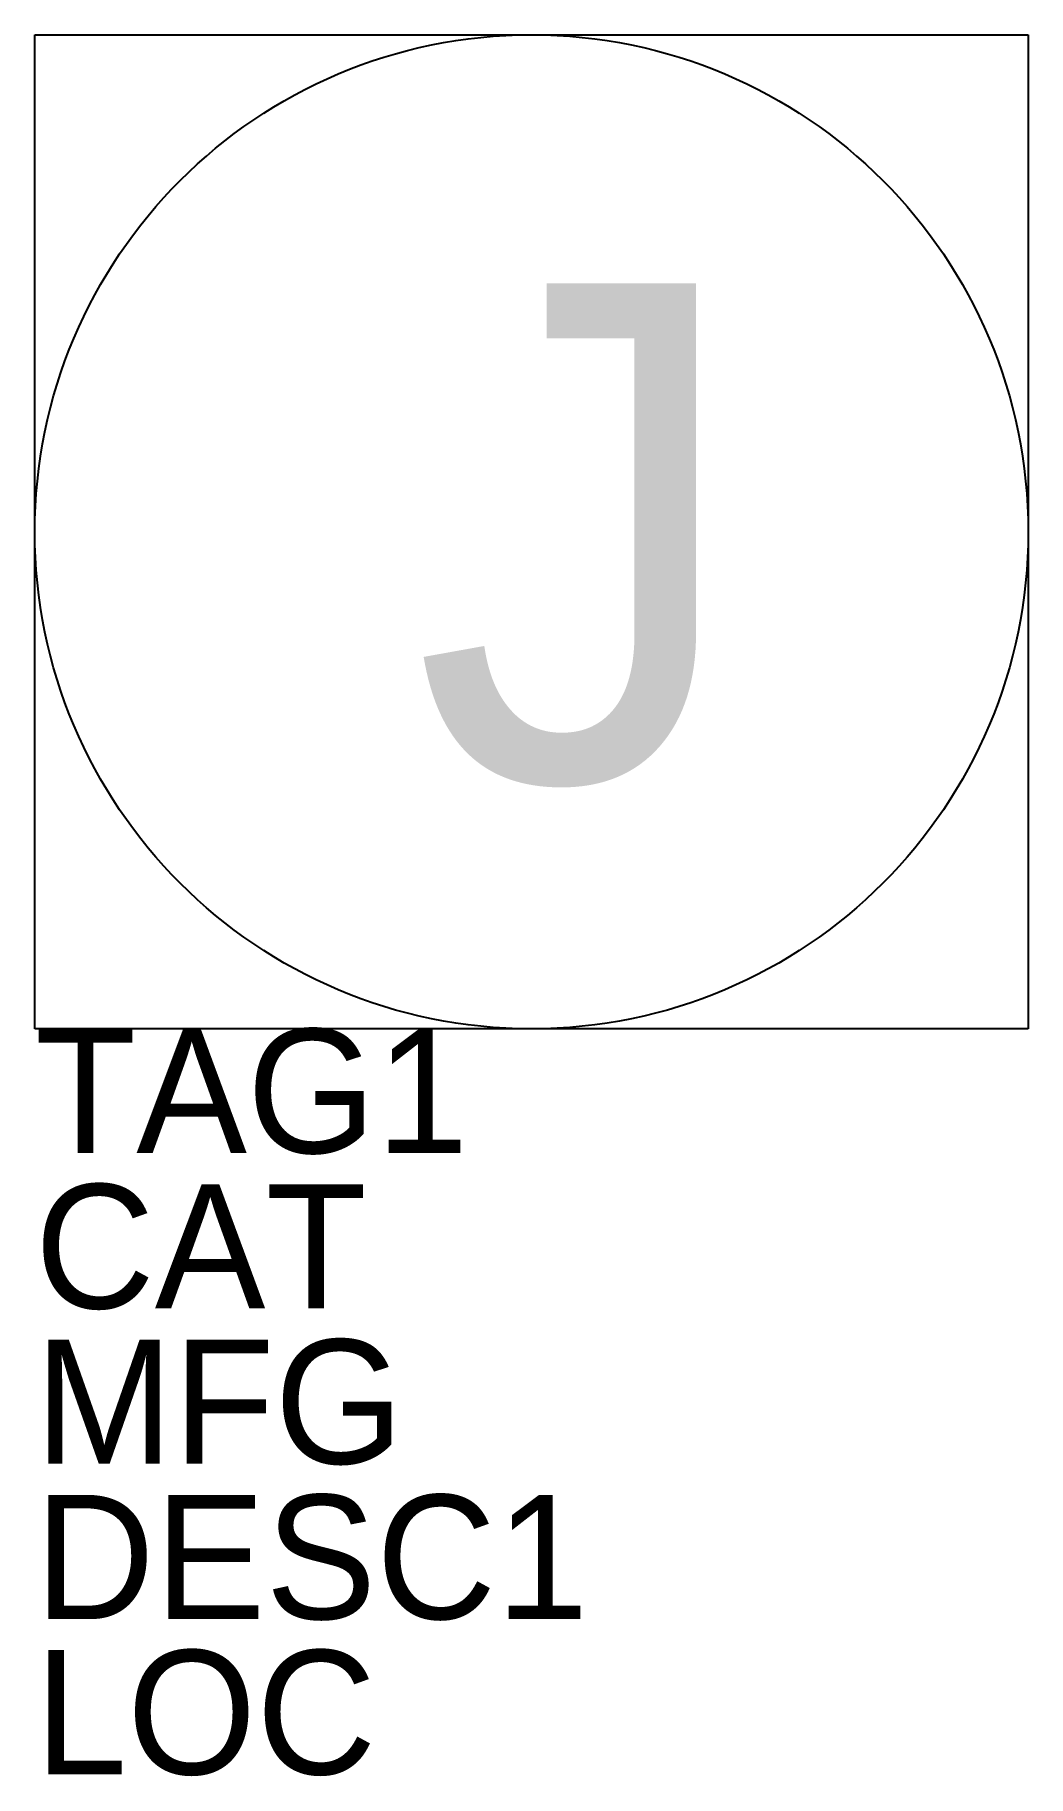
# Model space of a CAD drawing. Extents: x -0.5 to 0.5, y -1.25 to 0.5.
import ezdxf

# ---------------------------------------------------------------- set-up
doc = ezdxf.new("R2010")
doc.units = 0
doc.layers.get('0').update_dxf_attribs({"linetype": 'CONTINUOUS'})

msp = doc.modelspace()

# ---------------------------------------------------------------- linework, layer by layer
for p, q in [((-0.5, -0.5), (-0.5, 0.5)), ((-0.5, 0.5), (0.5, 0.5)), ((0.5, 0.5), (0.5, -0.5)), ((0.5, -0.5), (-0.5, -0.5))]:
    msp.add_line(p, q)
msp.add_circle((0, 0), 0.5)

# ---------------------------------------------------------------- texts
for tag, p in [('TAG1', (-0.5, -0.625)), ('CAT', (-0.5, -0.78125)), ('MFG', (-0.5, -0.9375)), ('DESC1', (-0.5, -1.09375)), ('LOC', (-0.5, -1.25))]:
    msp.add_attdef(tag, p, '', height=0.125)
at = {"layer": '0.0'}
msp.add_text('J', height=0.5, dxfattribs=at).set_placement((-0.119, -0.25))

doc.saveas('drawing.dxf')
